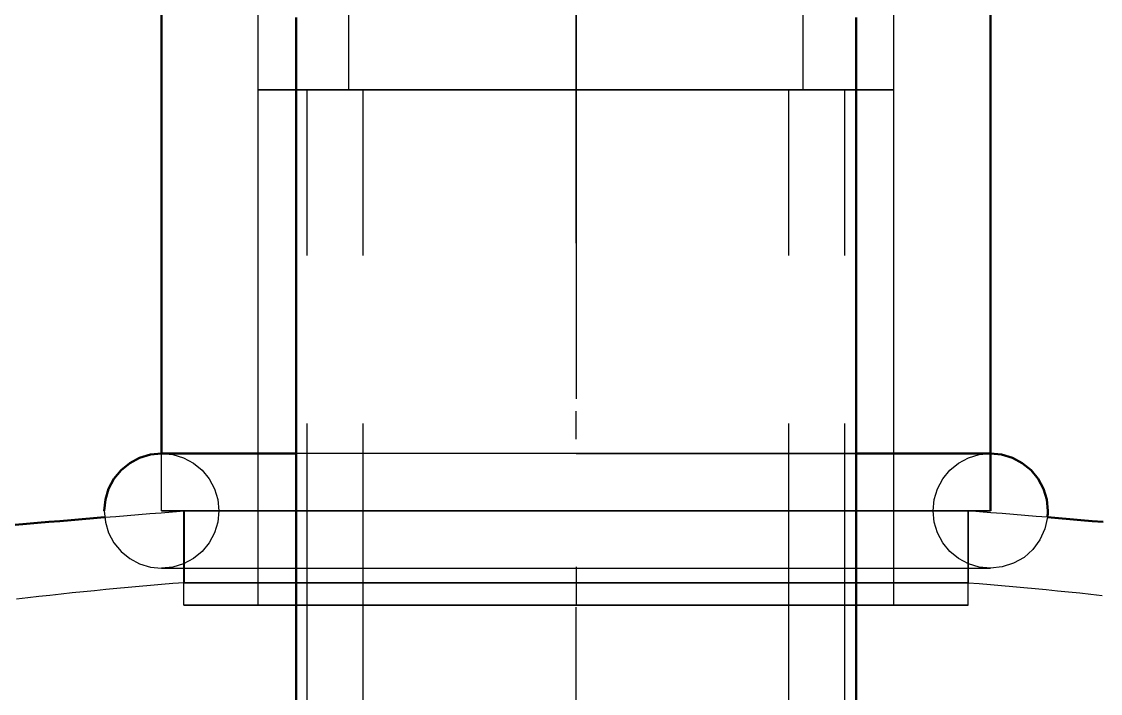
# Model space of a CAD drawing. Header units: millimetres. Extents: x 0 to 420, y 0 to 297.
# Drawn here: x 184.5 to 189.316, y 214.615 to 217.614 of the extents above; entities that cross this region are included whole.
import ezdxf

# ---------------------------------------------------------------- set-up
doc = ezdxf.new("R2010")
doc.units = ezdxf.units.MM
doc.linetypes.add('ISO02-TRAZOS', pattern=[3.75, 3, -0.75])
doc.linetypes.add('ISO04-TRAZO-PUNTO', pattern=[7.625, 6, -0.75, 0.125, -0.75])
for name, color, linetype, lineweight in [('01-VISIBLE', 7, 'CONTINUOUS', 50), ('02-OCULTA', 4, 'ISO02-TRAZOS', 25), ('03-EJE', 1, 'ISO04-TRAZO-PUNTO', 25)]:
    doc.layers.add(name, color=color, linetype=linetype, lineweight=lineweight)

msp = doc.modelspace()

# ---------------------------------------------------------------- linework, layer by layer
at = {"layer": '01-VISIBLE'}
for p, q in [((185.1247, 215.686), (185.1247, 218.93)), ((188.8247, 215.43), (188.8247, 218.93)), ((185.7247, 216.17), (185.7247, 194.385)), ((188.2247, 216.17), (188.2247, 194.385))]:
    msp.add_line(p, q, dxfattribs=at)
for points in [[(185.7247, 216.17), (185.7247, 216.2204), (185.7247, 216.2709), (185.7247, 216.3213), (185.7247, 216.3717), (185.7247, 216.4221), (185.7247, 216.4725), (185.7247, 216.523), (185.7247, 216.5734), (185.7247, 216.6238), (185.7247, 216.6742), (185.7247, 216.7246), (185.7247, 216.7751), (185.7247, 216.8255), (185.7247, 216.8759), (185.7247, 216.9263), (185.7247, 216.9767), (185.7247, 217.0272), (185.7247, 217.0776), (185.7247, 217.128), (185.7247, 217.1784), (185.7247, 217.2288), (185.7247, 217.2793), (185.7247, 217.3297), (185.7247, 217.3801), (185.7247, 217.4305), (185.7247, 217.4809), (185.7247, 217.5314), (185.7247, 217.5818), (185.7247, 217.6322)], [(188.2247, 216.17), (188.2247, 216.2204), (188.2247, 216.2709), (188.2247, 216.3213), (188.2247, 216.3717), (188.2247, 216.4221), (188.2247, 216.4725), (188.2247, 216.523), (188.2247, 216.5734), (188.2247, 216.6238), (188.2247, 216.6742), (188.2247, 216.7246), (188.2247, 216.7751), (188.2247, 216.8255), (188.2247, 216.8759), (188.2247, 216.9263), (188.2247, 216.9767), (188.2247, 217.0272), (188.2247, 217.0776), (188.2247, 217.128), (188.2247, 217.1784), (188.2247, 217.2288), (188.2247, 217.2793), (188.2247, 217.3297), (188.2247, 217.3801), (188.2247, 217.4305), (188.2247, 217.4809), (188.2247, 217.5314), (188.2247, 217.5818), (188.2247, 217.6322)], [(185.1247, 215.686), (185.0747, 215.6811), (185.0267, 215.6665), (184.9824, 215.6429), (184.9436, 215.611), (184.9118, 215.5722), (184.8882, 215.528), (184.8736, 215.48), (184.8687, 215.43)], [(185.7247, 215.686), (185.6701, 215.686), (185.6156, 215.686), (185.561, 215.686), (185.5065, 215.686), (185.4519, 215.686), (185.3974, 215.686), (185.3428, 215.686), (185.2883, 215.686), (185.2338, 215.686), (185.1792, 215.686), (185.1247, 215.686)], [(188.8247, 215.686), (188.7747, 215.686), (188.7247, 215.686), (188.6747, 215.686), (188.6247, 215.686), (188.5747, 215.686), (188.5247, 215.686), (188.4747, 215.686), (188.4247, 215.686), (188.3747, 215.686), (188.3247, 215.686), (188.2747, 215.686), (188.2247, 215.686)], [(189.0807, 215.43), (189.0757, 215.48), (189.0612, 215.528), (189.0375, 215.5722), (189.0057, 215.611), (188.9669, 215.6429), (188.9226, 215.6665), (188.8746, 215.6811), (188.8247, 215.686)], [(189.0807, 215.43), (189.0806, 215.4252), (189.0805, 215.4204), (189.0803, 215.4156), (189.0799, 215.4109), (189.0795, 215.4061), (189.0791, 215.4013)], [(184.4717, 215.367), (184.5215, 215.3714), (184.5713, 215.3758), (184.6211, 215.3802), (184.671, 215.3845), (184.7208, 215.3888), (184.7706, 215.393), (184.8204, 215.3972), (184.8703, 215.4013)], [(189.3282, 215.3802), (189.2784, 215.3845), (189.2285, 215.3888), (189.1787, 215.393), (189.1289, 215.3972), (189.0791, 215.4013)]]:
    msp.add_lwpolyline(points, dxfattribs=at)
at = {"layer": '02-OCULTA'}
for p, q in [((185.5559, 215.0093), (185.5559, 218.93)), ((185.5559, 217.31), (185.5559, 218.93)), ((185.9609, 217.31), (185.9609, 218.93)), ((186.9747, 218.93), (186.9747, 215.0093)), ((187.9885, 217.31), (187.9885, 218.93)), ((188.3935, 215.0093), (188.3935, 218.93)), ((188.3935, 217.31), (188.3935, 218.93)), ((185.7747, 160.32), (185.7747, 217.31)), ((186.0247, 160.32), (186.0247, 217.31)), ((187.9247, 160.32), (187.9247, 217.31)), ((188.1747, 160.32), (188.1747, 217.31)), ((185.1247, 215.43), (185.1247, 215.686)), ((185.2237, 215.0093), (185.2237, 215.43)), ((185.2247, 215.43), (185.2247, 215.1093)), ((188.7247, 215.43), (188.7247, 215.1093)), ((188.7257, 215.0093), (188.7257, 215.43))]:
    msp.add_line(p, q, dxfattribs=at)
for points in [[(186.9747, 217.31), (186.924, 217.31), (186.8733, 217.31), (186.8227, 217.31), (186.772, 217.31), (186.7213, 217.31), (186.6706, 217.31), (186.62, 217.31), (186.5693, 217.31), (186.5186, 217.31), (186.468, 217.31), (186.4173, 217.31), (186.3666, 217.31), (186.3159, 217.31), (186.2653, 217.31), (186.2146, 217.31), (186.1639, 217.31), (186.1133, 217.31), (186.0626, 217.31), (186.0119, 217.31), (185.9612, 217.31), (185.9106, 217.31), (185.8599, 217.31), (185.8092, 217.31), (185.7586, 217.31), (185.7079, 217.31), (185.6572, 217.31), (185.6065, 217.31), (185.5559, 217.31)], [(185.5559, 217.31), (185.6065, 217.31), (185.6572, 217.31), (185.7079, 217.31), (185.7586, 217.31), (185.8092, 217.31), (185.8599, 217.31), (185.9106, 217.31), (185.9612, 217.31), (186.0119, 217.31), (186.0626, 217.31), (186.1133, 217.31), (186.1639, 217.31), (186.2146, 217.31), (186.2653, 217.31), (186.3159, 217.31), (186.3666, 217.31), (186.4173, 217.31), (186.468, 217.31), (186.5186, 217.31), (186.5693, 217.31), (186.62, 217.31), (186.6706, 217.31), (186.7213, 217.31), (186.772, 217.31), (186.8227, 217.31), (186.8733, 217.31), (186.924, 217.31), (186.9747, 217.31), (187.0253, 217.31), (187.076, 217.31), (187.1267, 217.31), (187.1774, 217.31), (187.228, 217.31), (187.2787, 217.31), (187.3294, 217.31), (187.38, 217.31), (187.4307, 217.31), (187.4814, 217.31), (187.5321, 217.31), (187.5827, 217.31), (187.6334, 217.31), (187.6841, 217.31), (187.7347, 217.31), (187.7854, 217.31), (187.8361, 217.31), (187.8868, 217.31), (187.9374, 217.31), (187.9881, 217.31), (188.0388, 217.31), (188.0894, 217.31), (188.1401, 217.31), (188.1908, 217.31), (188.2415, 217.31), (188.2921, 217.31), (188.3428, 217.31), (188.3935, 217.31)], [(186.9747, 217.31), (186.9247, 217.31), (186.8747, 217.31), (186.8247, 217.31), (186.7747, 217.31), (186.7247, 217.31), (186.6747, 217.31), (186.6247, 217.31), (186.5747, 217.31), (186.5247, 217.31), (186.4747, 217.31), (186.4247, 217.31), (186.3747, 217.31), (186.3247, 217.31), (186.2747, 217.31), (186.2247, 217.31), (186.1747, 217.31), (186.1247, 217.31), (186.0747, 217.31), (186.0247, 217.31), (185.9747, 217.31), (185.9247, 217.31), (185.8747, 217.31), (185.8247, 217.31), (185.7747, 217.31)], [(185.7747, 217.31), (185.8247, 217.31), (185.8747, 217.31), (185.9247, 217.31), (185.9747, 217.31), (186.0247, 217.31), (186.0747, 217.31), (186.1247, 217.31), (186.1747, 217.31), (186.2247, 217.31), (186.2747, 217.31), (186.3247, 217.31), (186.3747, 217.31), (186.4247, 217.31), (186.4747, 217.31), (186.5247, 217.31), (186.5747, 217.31), (186.6247, 217.31), (186.6747, 217.31), (186.7247, 217.31), (186.7747, 217.31), (186.8247, 217.31), (186.8747, 217.31), (186.9247, 217.31), (186.9747, 217.31), (187.0247, 217.31), (187.0747, 217.31), (187.1247, 217.31), (187.1747, 217.31), (187.2247, 217.31), (187.2747, 217.31), (187.3247, 217.31), (187.3747, 217.31), (187.4247, 217.31), (187.4747, 217.31), (187.5247, 217.31), (187.5747, 217.31), (187.6247, 217.31), (187.6747, 217.31), (187.7247, 217.31), (187.7747, 217.31), (187.8247, 217.31), (187.8747, 217.31), (187.9247, 217.31), (187.9747, 217.31), (188.0247, 217.31), (188.0747, 217.31), (188.1247, 217.31), (188.1747, 217.31)], [(186.9747, 217.31), (186.924, 217.31), (186.8733, 217.31), (186.8226, 217.31), (186.7719, 217.31), (186.7212, 217.31), (186.6705, 217.31), (186.6198, 217.31), (186.5691, 217.31), (186.5185, 217.31), (186.4678, 217.31), (186.4171, 217.31), (186.3664, 217.31), (186.3157, 217.31), (186.265, 217.31), (186.2143, 217.31), (186.1636, 217.31), (186.1129, 217.31), (186.0622, 217.31), (186.0116, 217.31), (185.9609, 217.31)], [(185.9609, 217.31), (186.0116, 217.31), (186.0622, 217.31), (186.1129, 217.31), (186.1636, 217.31), (186.2143, 217.31), (186.265, 217.31), (186.3157, 217.31), (186.3664, 217.31), (186.4171, 217.31), (186.4678, 217.31), (186.5185, 217.31), (186.5691, 217.31), (186.6198, 217.31), (186.6705, 217.31), (186.7212, 217.31), (186.7719, 217.31), (186.8226, 217.31), (186.8733, 217.31), (186.924, 217.31), (186.9747, 217.31), (187.0254, 217.31), (187.076, 217.31), (187.1267, 217.31), (187.1774, 217.31), (187.2281, 217.31), (187.2788, 217.31), (187.3295, 217.31), (187.3802, 217.31), (187.4309, 217.31), (187.4816, 217.31), (187.5323, 217.31), (187.5829, 217.31), (187.6336, 217.31), (187.6843, 217.31), (187.735, 217.31), (187.7857, 217.31), (187.8364, 217.31), (187.8871, 217.31), (187.9378, 217.31), (187.9885, 217.31)], [(186.9747, 217.31), (186.9247, 217.31), (186.8747, 217.31), (186.8247, 217.31), (186.7747, 217.31), (186.7247, 217.31), (186.6747, 217.31), (186.6247, 217.31), (186.5747, 217.31), (186.5247, 217.31), (186.4747, 217.31), (186.4247, 217.31), (186.3747, 217.31), (186.3247, 217.31), (186.2747, 217.31), (186.2247, 217.31), (186.1747, 217.31), (186.1247, 217.31), (186.0747, 217.31), (186.0247, 217.31)], [(186.0247, 217.31), (186.0747, 217.31), (186.1247, 217.31), (186.1747, 217.31), (186.2247, 217.31), (186.2747, 217.31), (186.3247, 217.31), (186.3747, 217.31), (186.4247, 217.31), (186.4747, 217.31), (186.5247, 217.31), (186.5747, 217.31), (186.6247, 217.31), (186.6747, 217.31), (186.7247, 217.31), (186.7747, 217.31), (186.8247, 217.31), (186.8747, 217.31), (186.9247, 217.31), (186.9747, 217.31), (187.0247, 217.31), (187.0747, 217.31), (187.1247, 217.31), (187.1747, 217.31), (187.2247, 217.31), (187.2747, 217.31), (187.3247, 217.31), (187.3747, 217.31), (187.4247, 217.31), (187.4747, 217.31), (187.5247, 217.31), (187.5747, 217.31), (187.6247, 217.31), (187.6747, 217.31), (187.7247, 217.31), (187.7747, 217.31), (187.8247, 217.31), (187.8747, 217.31), (187.9247, 217.31)], [(188.3935, 217.31), (188.3428, 217.31), (188.2921, 217.31), (188.2415, 217.31), (188.1908, 217.31), (188.1401, 217.31), (188.0894, 217.31), (188.0388, 217.31), (187.9881, 217.31), (187.9374, 217.31), (187.8868, 217.31), (187.8361, 217.31), (187.7854, 217.31), (187.7347, 217.31), (187.6841, 217.31), (187.6334, 217.31), (187.5827, 217.31), (187.5321, 217.31), (187.4814, 217.31), (187.4307, 217.31), (187.38, 217.31), (187.3294, 217.31), (187.2787, 217.31), (187.228, 217.31), (187.1774, 217.31), (187.1267, 217.31), (187.076, 217.31), (187.0253, 217.31), (186.9747, 217.31)], [(187.9885, 217.31), (187.9378, 217.31), (187.8871, 217.31), (187.8364, 217.31), (187.7857, 217.31), (187.735, 217.31), (187.6843, 217.31), (187.6336, 217.31), (187.5829, 217.31), (187.5323, 217.31), (187.4816, 217.31), (187.4309, 217.31), (187.3802, 217.31), (187.3295, 217.31), (187.2788, 217.31), (187.2281, 217.31), (187.1774, 217.31), (187.1267, 217.31), (187.076, 217.31), (187.0254, 217.31), (186.9747, 217.31)], [(188.1747, 217.31), (188.1225, 217.31), (188.0703, 217.31), (188.0181, 217.31), (187.966, 217.31), (187.9138, 217.31), (187.8616, 217.31), (187.8094, 217.31), (187.7573, 217.31), (187.7051, 217.31), (187.6529, 217.31), (187.6008, 217.31), (187.5486, 217.31), (187.4964, 217.31), (187.4442, 217.31), (187.3921, 217.31), (187.3399, 217.31), (187.2877, 217.31), (187.2355, 217.31), (187.1834, 217.31), (187.1312, 217.31), (187.079, 217.31), (187.0268, 217.31), (186.9747, 217.31)], [(187.9247, 217.31), (187.8747, 217.31), (187.8247, 217.31), (187.7747, 217.31), (187.7247, 217.31), (187.6747, 217.31), (187.6247, 217.31), (187.5747, 217.31), (187.5247, 217.31), (187.4747, 217.31), (187.4247, 217.31), (187.3747, 217.31), (187.3247, 217.31), (187.2747, 217.31), (187.2247, 217.31), (187.1747, 217.31), (187.1247, 217.31), (187.0747, 217.31), (187.0247, 217.31), (186.9747, 217.31)], [(186.9747, 215.686), (186.9233, 215.686), (186.8719, 215.686), (186.8205, 215.686), (186.7691, 215.686), (186.7177, 215.686), (186.6663, 215.686), (186.6149, 215.686), (186.5636, 215.686), (186.5122, 215.686), (186.4608, 215.686), (186.4094, 215.686), (186.358, 215.686), (186.3066, 215.686), (186.2552, 215.686), (186.2038, 215.686), (186.1524, 215.686), (186.1011, 215.686), (186.0497, 215.686), (185.9983, 215.686), (185.9469, 215.686), (185.8955, 215.686), (185.8441, 215.686), (185.7927, 215.686), (185.7413, 215.686), (185.6899, 215.686), (185.6386, 215.686), (185.5872, 215.686), (185.5358, 215.686), (185.4844, 215.686), (185.433, 215.686), (185.3816, 215.686), (185.3302, 215.686), (185.2788, 215.686), (185.2274, 215.686), (185.1761, 215.686), (185.1247, 215.686)], [(185.1247, 215.686), (185.1746, 215.6811), (185.2226, 215.6665), (185.2669, 215.6429), (185.3057, 215.611), (185.3375, 215.5722), (185.3612, 215.528), (185.3757, 215.48), (185.3807, 215.43), (185.3757, 215.3801), (185.3612, 215.332), (185.3375, 215.2878), (185.3057, 215.249), (185.2669, 215.2172), (185.2226, 215.1935), (185.1746, 215.1789), (185.1247, 215.174)], [(188.2247, 215.686), (188.1747, 215.686), (188.1247, 215.686), (188.0747, 215.686), (188.0247, 215.686), (187.9747, 215.686), (187.9247, 215.686), (187.8747, 215.686), (187.8247, 215.686), (187.7747, 215.686), (187.7247, 215.686), (187.6747, 215.686), (187.6247, 215.686), (187.5747, 215.686), (187.5247, 215.686), (187.4747, 215.686), (187.4247, 215.686), (187.3747, 215.686), (187.3247, 215.686), (187.2747, 215.686), (187.2247, 215.686), (187.1747, 215.686), (187.1247, 215.686), (187.0747, 215.686), (187.0247, 215.686), (186.9747, 215.686), (186.9247, 215.686), (186.8747, 215.686), (186.8247, 215.686), (186.7747, 215.686), (186.7247, 215.686), (186.6747, 215.686), (186.6247, 215.686), (186.5747, 215.686), (186.5247, 215.686), (186.4747, 215.686), (186.4247, 215.686), (186.3747, 215.686), (186.3247, 215.686), (186.2747, 215.686), (186.2247, 215.686), (186.1747, 215.686), (186.1247, 215.686), (186.0747, 215.686), (186.0247, 215.686), (185.9747, 215.686), (185.9247, 215.686), (185.8747, 215.686), (185.8247, 215.686), (185.7747, 215.686), (185.7247, 215.686)], [(186.9747, 215.686), (187.0247, 215.686), (187.0747, 215.686), (187.1247, 215.686), (187.1747, 215.686), (187.2247, 215.686), (187.2747, 215.686), (187.3247, 215.686), (187.3747, 215.686), (187.4247, 215.686), (187.4747, 215.686), (187.5247, 215.686), (187.5747, 215.686), (187.6247, 215.686), (187.6747, 215.686), (187.7247, 215.686), (187.7747, 215.686), (187.8247, 215.686), (187.8747, 215.686), (187.9247, 215.686), (187.9747, 215.686), (188.0247, 215.686), (188.0747, 215.686), (188.1247, 215.686), (188.1747, 215.686), (188.2247, 215.686), (188.2747, 215.686), (188.3247, 215.686), (188.3747, 215.686), (188.4247, 215.686), (188.4747, 215.686), (188.5247, 215.686), (188.5747, 215.686), (188.6247, 215.686), (188.6747, 215.686), (188.7247, 215.686), (188.7747, 215.686), (188.8247, 215.686)], [(188.8247, 215.174), (188.7747, 215.1789), (188.7267, 215.1935), (188.6824, 215.2172), (188.6436, 215.249), (188.6118, 215.2878), (188.5882, 215.332), (188.5736, 215.3801), (188.5687, 215.43), (188.5736, 215.48), (188.5882, 215.528), (188.6118, 215.5722), (188.6436, 215.611), (188.6824, 215.6429), (188.7267, 215.6665), (188.7747, 215.6811), (188.8247, 215.686)], [(184.8687, 215.43), (184.8736, 215.3801), (184.8882, 215.332), (184.9118, 215.2878), (184.9436, 215.249), (184.9824, 215.2172), (185.0267, 215.1935), (185.0747, 215.1789), (185.1247, 215.174)], [(184.8703, 215.4013), (184.9209, 215.4054), (184.9715, 215.4095), (185.0222, 215.4135), (185.0728, 215.4175), (185.1234, 215.4216), (185.1741, 215.4256), (185.2247, 215.43)], [(186.9747, 215.43), (186.9247, 215.43), (186.8747, 215.43), (186.8247, 215.43), (186.7747, 215.43), (186.7247, 215.43), (186.6747, 215.43), (186.6247, 215.43), (186.5747, 215.43), (186.5247, 215.43), (186.4747, 215.43), (186.4247, 215.43), (186.3747, 215.43), (186.3247, 215.43), (186.2747, 215.43), (186.2247, 215.43), (186.1747, 215.43), (186.1247, 215.43), (186.0747, 215.43), (186.0247, 215.43), (185.9747, 215.43), (185.9247, 215.43), (185.8747, 215.43), (185.8247, 215.43), (185.7747, 215.43), (185.7247, 215.43), (185.6747, 215.43), (185.6247, 215.43), (185.5747, 215.43), (185.5247, 215.43), (185.4747, 215.43), (185.4247, 215.43), (185.3747, 215.43), (185.3247, 215.43), (185.2747, 215.43), (185.2247, 215.43), (185.1747, 215.43), (185.1247, 215.43)], [(185.1247, 215.43), (185.1747, 215.43), (185.2247, 215.43), (185.2747, 215.43), (185.3247, 215.43), (185.3747, 215.43), (185.4247, 215.43), (185.4747, 215.43), (185.5247, 215.43), (185.5747, 215.43), (185.6247, 215.43), (185.6747, 215.43), (185.7247, 215.43), (185.7747, 215.43), (185.8247, 215.43), (185.8747, 215.43), (185.9247, 215.43), (185.9747, 215.43), (186.0247, 215.43), (186.0747, 215.43), (186.1247, 215.43), (186.1747, 215.43), (186.2247, 215.43), (186.2747, 215.43), (186.3247, 215.43), (186.3747, 215.43), (186.4247, 215.43), (186.4747, 215.43), (186.5247, 215.43), (186.5747, 215.43), (186.6247, 215.43), (186.6747, 215.43), (186.7247, 215.43), (186.7747, 215.43), (186.8247, 215.43), (186.8747, 215.43), (186.9247, 215.43), (186.9747, 215.43), (187.0247, 215.43), (187.0747, 215.43), (187.1247, 215.43), (187.1747, 215.43), (187.2247, 215.43), (187.2747, 215.43), (187.3247, 215.43), (187.3747, 215.43), (187.4247, 215.43), (187.4747, 215.43), (187.5247, 215.43), (187.5747, 215.43), (187.6247, 215.43), (187.6747, 215.43), (187.7247, 215.43), (187.7747, 215.43), (187.8247, 215.43), (187.8747, 215.43), (187.9247, 215.43), (187.9747, 215.43), (188.0247, 215.43), (188.0747, 215.43), (188.1247, 215.43), (188.1747, 215.43), (188.2247, 215.43), (188.2747, 215.43), (188.3247, 215.43), (188.3747, 215.43), (188.4247, 215.43), (188.4747, 215.43), (188.5247, 215.43), (188.5747, 215.43), (188.6247, 215.43), (188.6747, 215.43), (188.7247, 215.43), (188.7747, 215.43), (188.8247, 215.43)], [(186.9747, 215.43), (186.9246, 215.43), (186.8746, 215.43), (186.8246, 215.43), (186.7746, 215.43), (186.7245, 215.43), (186.6745, 215.43), (186.6245, 215.43), (186.5744, 215.43), (186.5244, 215.43), (186.4744, 215.43), (186.4244, 215.43), (186.3743, 215.43), (186.3243, 215.43), (186.2743, 215.43), (186.2242, 215.43), (186.1742, 215.43), (186.1242, 215.43), (186.0742, 215.43), (186.0241, 215.43), (185.9741, 215.43), (185.9241, 215.43), (185.874, 215.43), (185.824, 215.43), (185.774, 215.43), (185.724, 215.43), (185.6739, 215.43), (185.6239, 215.43), (185.5739, 215.43), (185.5238, 215.43), (185.4738, 215.43), (185.4238, 215.43), (185.3738, 215.43), (185.3237, 215.43), (185.2737, 215.43), (185.2237, 215.43)], [(185.2237, 215.43), (185.2737, 215.43), (185.3237, 215.43), (185.3738, 215.43), (185.4238, 215.43), (185.4738, 215.43), (185.5238, 215.43), (185.5739, 215.43), (185.6239, 215.43), (185.6739, 215.43), (185.724, 215.43), (185.774, 215.43), (185.824, 215.43), (185.874, 215.43), (185.9241, 215.43), (185.9741, 215.43), (186.0241, 215.43), (186.0742, 215.43), (186.1242, 215.43), (186.1742, 215.43), (186.2242, 215.43), (186.2743, 215.43), (186.3243, 215.43), (186.3743, 215.43), (186.4244, 215.43), (186.4744, 215.43), (186.5244, 215.43), (186.5744, 215.43), (186.6245, 215.43), (186.6745, 215.43), (186.7245, 215.43), (186.7746, 215.43), (186.8246, 215.43), (186.8746, 215.43), (186.9246, 215.43), (186.9747, 215.43), (187.0247, 215.43), (187.0747, 215.43), (187.1248, 215.43), (187.1748, 215.43), (187.2248, 215.43), (187.2748, 215.43), (187.3249, 215.43), (187.3749, 215.43), (187.4249, 215.43), (187.475, 215.43), (187.525, 215.43), (187.575, 215.43), (187.625, 215.43), (187.6751, 215.43), (187.7251, 215.43), (187.7751, 215.43), (187.8252, 215.43), (187.8752, 215.43), (187.9252, 215.43), (187.9752, 215.43), (188.0253, 215.43), (188.0753, 215.43), (188.1253, 215.43), (188.1754, 215.43), (188.2254, 215.43), (188.2754, 215.43), (188.3254, 215.43), (188.3755, 215.43), (188.4255, 215.43), (188.4755, 215.43), (188.5256, 215.43), (188.5756, 215.43), (188.6256, 215.43), (188.6756, 215.43), (188.7257, 215.43)], [(186.9747, 215.43), (186.9247, 215.43), (186.8747, 215.43), (186.8247, 215.43), (186.7747, 215.43), (186.7247, 215.43), (186.6747, 215.43), (186.6247, 215.43), (186.5747, 215.43), (186.5247, 215.43), (186.4747, 215.43), (186.4247, 215.43), (186.3747, 215.43), (186.3247, 215.43), (186.2747, 215.43), (186.2247, 215.43), (186.1747, 215.43), (186.1247, 215.43), (186.0747, 215.43), (186.0247, 215.43), (185.9747, 215.43), (185.9247, 215.43), (185.8747, 215.43), (185.8247, 215.43), (185.7747, 215.43), (185.7247, 215.43), (185.6747, 215.43), (185.6247, 215.43), (185.5747, 215.43), (185.5247, 215.43), (185.4747, 215.43), (185.4247, 215.43), (185.3747, 215.43), (185.3247, 215.43), (185.2747, 215.43), (185.2247, 215.43)], [(185.2247, 215.43), (185.2747, 215.43), (185.3247, 215.43), (185.3747, 215.43), (185.4247, 215.43), (185.4747, 215.43), (185.5247, 215.43), (185.5747, 215.43), (185.6247, 215.43), (185.6747, 215.43), (185.7247, 215.43), (185.7747, 215.43), (185.8247, 215.43), (185.8747, 215.43), (185.9247, 215.43), (185.9747, 215.43), (186.0247, 215.43), (186.0747, 215.43), (186.1247, 215.43), (186.1747, 215.43), (186.2247, 215.43), (186.2747, 215.43), (186.3247, 215.43), (186.3747, 215.43), (186.4247, 215.43), (186.4747, 215.43), (186.5247, 215.43), (186.5747, 215.43), (186.6247, 215.43), (186.6747, 215.43), (186.7247, 215.43), (186.7747, 215.43), (186.8247, 215.43), (186.8747, 215.43), (186.9247, 215.43), (186.9747, 215.43), (187.0247, 215.43), (187.0747, 215.43), (187.1247, 215.43), (187.1747, 215.43), (187.2247, 215.43), (187.2747, 215.43), (187.3247, 215.43), (187.3747, 215.43), (187.4247, 215.43), (187.4747, 215.43), (187.5247, 215.43), (187.5747, 215.43), (187.6247, 215.43), (187.6747, 215.43), (187.7247, 215.43), (187.7747, 215.43), (187.8247, 215.43), (187.8747, 215.43), (187.9247, 215.43), (187.9747, 215.43), (188.0247, 215.43), (188.0747, 215.43), (188.1247, 215.43), (188.1747, 215.43), (188.2247, 215.43), (188.2747, 215.43), (188.3247, 215.43), (188.3747, 215.43), (188.4247, 215.43), (188.4747, 215.43), (188.5247, 215.43), (188.5747, 215.43), (188.6247, 215.43), (188.6747, 215.43), (188.7247, 215.43)], [(188.7247, 215.43), (188.6747, 215.43), (188.6247, 215.43), (188.5747, 215.43), (188.5247, 215.43), (188.4747, 215.43), (188.4247, 215.43), (188.3747, 215.43), (188.3247, 215.43), (188.2747, 215.43), (188.2247, 215.43), (188.1747, 215.43), (188.1247, 215.43), (188.0747, 215.43), (188.0247, 215.43), (187.9747, 215.43), (187.9247, 215.43), (187.8747, 215.43), (187.8247, 215.43), (187.7747, 215.43), (187.7247, 215.43), (187.6747, 215.43), (187.6247, 215.43), (187.5747, 215.43), (187.5247, 215.43), (187.4747, 215.43), (187.4247, 215.43), (187.3747, 215.43), (187.3247, 215.43), (187.2747, 215.43), (187.2247, 215.43), (187.1747, 215.43), (187.1247, 215.43), (187.0747, 215.43), (187.0247, 215.43), (186.9747, 215.43)], [(188.7257, 215.43), (188.6756, 215.43), (188.6256, 215.43), (188.5756, 215.43), (188.5256, 215.43), (188.4755, 215.43), (188.4255, 215.43), (188.3755, 215.43), (188.3254, 215.43), (188.2754, 215.43), (188.2254, 215.43), (188.1754, 215.43), (188.1253, 215.43), (188.0753, 215.43), (188.0253, 215.43), (187.9752, 215.43), (187.9252, 215.43), (187.8752, 215.43), (187.8252, 215.43), (187.7751, 215.43), (187.7251, 215.43), (187.6751, 215.43), (187.625, 215.43), (187.575, 215.43), (187.525, 215.43), (187.475, 215.43), (187.4249, 215.43), (187.3749, 215.43), (187.3249, 215.43), (187.2748, 215.43), (187.2248, 215.43), (187.1748, 215.43), (187.1248, 215.43), (187.0747, 215.43), (187.0247, 215.43), (186.9747, 215.43)], [(188.8247, 215.43), (188.7747, 215.43), (188.7247, 215.43), (188.6747, 215.43), (188.6247, 215.43), (188.5747, 215.43), (188.5247, 215.43), (188.4747, 215.43), (188.4247, 215.43), (188.3747, 215.43), (188.3247, 215.43), (188.2747, 215.43), (188.2247, 215.43), (188.1747, 215.43), (188.1247, 215.43), (188.0747, 215.43), (188.0247, 215.43), (187.9747, 215.43), (187.9247, 215.43), (187.8747, 215.43), (187.8247, 215.43), (187.7747, 215.43), (187.7247, 215.43), (187.6747, 215.43), (187.6247, 215.43), (187.5747, 215.43), (187.5247, 215.43), (187.4747, 215.43), (187.4247, 215.43), (187.3747, 215.43), (187.3247, 215.43), (187.2747, 215.43), (187.2247, 215.43), (187.1747, 215.43), (187.1247, 215.43), (187.0747, 215.43), (187.0247, 215.43), (186.9747, 215.43)], [(189.0791, 215.4013), (189.0284, 215.4054), (188.9778, 215.4095), (188.9272, 215.4135), (188.8765, 215.4175), (188.8259, 215.4216), (188.7753, 215.4256), (188.7247, 215.43)], [(189.0791, 215.4013), (189.0676, 215.3493), (189.0457, 215.3008), (189.0142, 215.2579), (188.9745, 215.2224), (188.9283, 215.1959), (188.8776, 215.1796), (188.8247, 215.174)], [(185.1247, 215.174), (185.1747, 215.174), (185.2247, 215.174), (185.2747, 215.174), (185.3247, 215.174), (185.3747, 215.174), (185.4247, 215.174), (185.4747, 215.174), (185.5247, 215.174), (185.5747, 215.174), (185.6247, 215.174), (185.6747, 215.174), (185.7247, 215.174), (185.7747, 215.174), (185.8247, 215.174), (185.8747, 215.174), (185.9247, 215.174), (185.9747, 215.174), (186.0247, 215.174), (186.0747, 215.174), (186.1247, 215.174), (186.1747, 215.174), (186.2247, 215.174), (186.2747, 215.174), (186.3247, 215.174), (186.3747, 215.174), (186.4247, 215.174), (186.4747, 215.174), (186.5247, 215.174), (186.5747, 215.174), (186.6247, 215.174), (186.6747, 215.174), (186.7247, 215.174), (186.7747, 215.174), (186.8247, 215.174), (186.8747, 215.174), (186.9247, 215.174), (186.9747, 215.174)], [(185.1247, 215.174), (185.1747, 215.174), (185.2247, 215.174), (185.2747, 215.174), (185.3247, 215.174), (185.3747, 215.174), (185.4247, 215.174), (185.4747, 215.174), (185.5247, 215.174), (185.5747, 215.174), (185.6247, 215.174), (185.6747, 215.174), (185.7247, 215.174), (185.7747, 215.174), (185.8247, 215.174), (185.8747, 215.174), (185.9247, 215.174), (185.9747, 215.174), (186.0247, 215.174), (186.0747, 215.174), (186.1247, 215.174), (186.1747, 215.174), (186.2247, 215.174), (186.2747, 215.174), (186.3247, 215.174), (186.3747, 215.174), (186.4247, 215.174), (186.4747, 215.174), (186.5247, 215.174), (186.5747, 215.174), (186.6247, 215.174), (186.6747, 215.174), (186.7247, 215.174), (186.7747, 215.174), (186.8247, 215.174), (186.8747, 215.174), (186.9247, 215.174), (186.9747, 215.174), (187.0247, 215.174), (187.0747, 215.174), (187.1247, 215.174), (187.1747, 215.174), (187.2247, 215.174), (187.2747, 215.174), (187.3247, 215.174), (187.3747, 215.174), (187.4247, 215.174), (187.4747, 215.174), (187.5247, 215.174), (187.5747, 215.174), (187.6247, 215.174), (187.6747, 215.174), (187.7247, 215.174), (187.7747, 215.174), (187.8247, 215.174), (187.8747, 215.174), (187.9247, 215.174), (187.9747, 215.174), (188.0247, 215.174), (188.0747, 215.174), (188.1247, 215.174), (188.1747, 215.174), (188.2247, 215.174), (188.2747, 215.174), (188.3247, 215.174), (188.3747, 215.174), (188.4247, 215.174), (188.4747, 215.174), (188.5247, 215.174), (188.5747, 215.174), (188.6247, 215.174), (188.6747, 215.174), (188.7247, 215.174), (188.7747, 215.174), (188.8247, 215.174)], [(186.9747, 215.174), (187.0247, 215.174), (187.0747, 215.174), (187.1247, 215.174), (187.1747, 215.174), (187.2247, 215.174), (187.2747, 215.174), (187.3247, 215.174), (187.3747, 215.174), (187.4247, 215.174), (187.4747, 215.174), (187.5247, 215.174), (187.5747, 215.174), (187.6247, 215.174), (187.6747, 215.174), (187.7247, 215.174), (187.7747, 215.174), (187.8247, 215.174), (187.8747, 215.174), (187.9247, 215.174), (187.9747, 215.174), (188.0247, 215.174), (188.0747, 215.174), (188.1247, 215.174), (188.1747, 215.174), (188.2247, 215.174), (188.2747, 215.174), (188.3247, 215.174), (188.3747, 215.174), (188.4247, 215.174), (188.4747, 215.174), (188.5247, 215.174), (188.5747, 215.174), (188.6247, 215.174), (188.6747, 215.174), (188.7247, 215.174), (188.7747, 215.174), (188.8247, 215.174)], [(185.2247, 215.1093), (185.1748, 215.1053), (185.1249, 215.1011), (185.075, 215.0967), (185.0251, 215.0923), (184.9752, 215.0877), (184.9254, 215.0831), (184.8755, 215.0783), (184.8257, 215.0733), (184.7759, 215.0683), (184.7261, 215.0632), (184.6763, 215.0579), (184.6265, 215.0525), (184.5767, 215.047), (184.527, 215.0414), (184.4772, 215.0356)], [(186.9747, 215.1093), (186.9247, 215.1093), (186.8747, 215.1093), (186.8247, 215.1093), (186.7747, 215.1093), (186.7247, 215.1093), (186.6747, 215.1093), (186.6247, 215.1093), (186.5747, 215.1093), (186.5247, 215.1093), (186.4747, 215.1093), (186.4247, 215.1093), (186.3747, 215.1093), (186.3247, 215.1093), (186.2747, 215.1093), (186.2247, 215.1093), (186.1747, 215.1093), (186.1247, 215.1093), (186.0747, 215.1093), (186.0247, 215.1093), (185.9747, 215.1093), (185.9247, 215.1093), (185.8747, 215.1093), (185.8247, 215.1093), (185.7747, 215.1093), (185.7247, 215.1093), (185.6747, 215.1093), (185.6247, 215.1093), (185.5747, 215.1093), (185.5247, 215.1093), (185.4747, 215.1093), (185.4247, 215.1093), (185.3747, 215.1093), (185.3247, 215.1093), (185.2747, 215.1093), (185.2247, 215.1093)], [(185.2247, 215.1093), (185.2747, 215.1093), (185.3247, 215.1093), (185.3747, 215.1093), (185.4247, 215.1093), (185.4747, 215.1093), (185.5247, 215.1093), (185.5747, 215.1093), (185.6247, 215.1093), (185.6747, 215.1093), (185.7247, 215.1093), (185.7747, 215.1093), (185.8247, 215.1093), (185.8747, 215.1093), (185.9247, 215.1093), (185.9747, 215.1093), (186.0247, 215.1093), (186.0747, 215.1093), (186.1247, 215.1093), (186.1747, 215.1093), (186.2247, 215.1093), (186.2747, 215.1093), (186.3247, 215.1093), (186.3747, 215.1093), (186.4247, 215.1093), (186.4747, 215.1093), (186.5247, 215.1093), (186.5747, 215.1093), (186.6247, 215.1093), (186.6747, 215.1093), (186.7247, 215.1093), (186.7747, 215.1093), (186.8247, 215.1093), (186.8747, 215.1093), (186.9247, 215.1093), (186.9747, 215.1093), (187.0247, 215.1093), (187.0747, 215.1093), (187.1247, 215.1093), (187.1747, 215.1093), (187.2247, 215.1093), (187.2747, 215.1093), (187.3247, 215.1093), (187.3747, 215.1093), (187.4247, 215.1093), (187.4747, 215.1093), (187.5247, 215.1093), (187.5747, 215.1093), (187.6247, 215.1093), (187.6747, 215.1093), (187.7247, 215.1093), (187.7747, 215.1093), (187.8247, 215.1093), (187.8747, 215.1093), (187.9247, 215.1093), (187.9747, 215.1093), (188.0247, 215.1093), (188.0747, 215.1093), (188.1247, 215.1093), (188.1747, 215.1093), (188.2247, 215.1093), (188.2747, 215.1093), (188.3247, 215.1093), (188.3747, 215.1093), (188.4247, 215.1093), (188.4747, 215.1093), (188.5247, 215.1093), (188.5747, 215.1093), (188.6247, 215.1093), (188.6747, 215.1093), (188.7247, 215.1093)], [(188.7247, 215.1093), (188.6732, 215.1093), (188.6217, 215.1093), (188.5703, 215.1093), (188.5188, 215.1093), (188.4673, 215.1093), (188.4158, 215.1093), (188.3644, 215.1093), (188.3129, 215.1093), (188.2614, 215.1093), (188.21, 215.1093), (188.1585, 215.1093), (188.107, 215.1093), (188.0555, 215.1093), (188.0041, 215.1093), (187.9526, 215.1093), (187.9011, 215.1093), (187.8497, 215.1093), (187.7982, 215.1093), (187.7467, 215.1093), (187.6953, 215.1093), (187.6438, 215.1093), (187.5923, 215.1093), (187.5408, 215.1093), (187.4894, 215.1093), (187.4379, 215.1093), (187.3864, 215.1093), (187.335, 215.1093), (187.2835, 215.1093), (187.232, 215.1093), (187.1805, 215.1093), (187.1291, 215.1093), (187.0776, 215.1093), (187.0261, 215.1093), (186.9747, 215.1093)], [(188.7247, 215.1093), (188.7746, 215.1053), (188.8245, 215.1011), (188.8744, 215.0967), (188.9242, 215.0923), (188.9741, 215.0877), (189.024, 215.0831), (189.0738, 215.0783), (189.1236, 215.0733), (189.1735, 215.0683), (189.2233, 215.0632), (189.2731, 215.0579), (189.3229, 215.0525)], [(186.9747, 215.0093), (186.9246, 215.0093), (186.8746, 215.0093), (186.8246, 215.0093), (186.7746, 215.0093), (186.7245, 215.0093), (186.6745, 215.0093), (186.6245, 215.0093), (186.5744, 215.0093), (186.5244, 215.0093), (186.4744, 215.0093), (186.4244, 215.0093), (186.3743, 215.0093), (186.3243, 215.0093), (186.2743, 215.0093), (186.2242, 215.0093), (186.1742, 215.0093), (186.1242, 215.0093), (186.0742, 215.0093), (186.0241, 215.0093), (185.9741, 215.0093), (185.9241, 215.0093), (185.874, 215.0093), (185.824, 215.0093), (185.774, 215.0093), (185.724, 215.0093), (185.6739, 215.0093), (185.6239, 215.0093), (185.5739, 215.0093), (185.5238, 215.0093), (185.4738, 215.0093), (185.4238, 215.0093), (185.3738, 215.0093), (185.3237, 215.0093), (185.2737, 215.0093), (185.2237, 215.0093)], [(185.2237, 215.0093), (185.2737, 215.0093), (185.3237, 215.0093), (185.3738, 215.0093), (185.4238, 215.0093), (185.4738, 215.0093), (185.5238, 215.0093), (185.5739, 215.0093), (185.6239, 215.0093), (185.6739, 215.0093), (185.724, 215.0093), (185.774, 215.0093), (185.824, 215.0093), (185.874, 215.0093), (185.9241, 215.0093), (185.9741, 215.0093), (186.0241, 215.0093), (186.0742, 215.0093), (186.1242, 215.0093), (186.1742, 215.0093), (186.2242, 215.0093), (186.2743, 215.0093), (186.3243, 215.0093), (186.3743, 215.0093), (186.4244, 215.0093), (186.4744, 215.0093), (186.5244, 215.0093), (186.5744, 215.0093), (186.6245, 215.0093), (186.6745, 215.0093), (186.7245, 215.0093), (186.7746, 215.0093), (186.8246, 215.0093), (186.8746, 215.0093), (186.9246, 215.0093), (186.9747, 215.0093), (187.0247, 215.0093), (187.0747, 215.0093), (187.1248, 215.0093), (187.1748, 215.0093), (187.2248, 215.0093), (187.2748, 215.0093), (187.3249, 215.0093), (187.3749, 215.0093), (187.4249, 215.0093), (187.475, 215.0093), (187.525, 215.0093), (187.575, 215.0093), (187.625, 215.0093), (187.6751, 215.0093), (187.7251, 215.0093), (187.7751, 215.0093), (187.8252, 215.0093), (187.8752, 215.0093), (187.9252, 215.0093), (187.9752, 215.0093), (188.0253, 215.0093), (188.0753, 215.0093), (188.1253, 215.0093), (188.1754, 215.0093), (188.2254, 215.0093), (188.2754, 215.0093), (188.3254, 215.0093), (188.3755, 215.0093), (188.4255, 215.0093), (188.4755, 215.0093), (188.5256, 215.0093), (188.5756, 215.0093), (188.6256, 215.0093), (188.6756, 215.0093), (188.7257, 215.0093)], [(186.9747, 215.0093), (186.924, 215.0093), (186.8733, 215.0093), (186.8227, 215.0093), (186.772, 215.0093), (186.7213, 215.0093), (186.6706, 215.0093), (186.62, 215.0093), (186.5693, 215.0093), (186.5186, 215.0093), (186.468, 215.0093), (186.4173, 215.0093), (186.3666, 215.0093), (186.3159, 215.0093), (186.2653, 215.0093), (186.2146, 215.0093), (186.1639, 215.0093), (186.1133, 215.0093), (186.0626, 215.0093), (186.0119, 215.0093), (185.9612, 215.0093), (185.9106, 215.0093), (185.8599, 215.0093), (185.8092, 215.0093), (185.7586, 215.0093), (185.7079, 215.0093), (185.6572, 215.0093), (185.6065, 215.0093), (185.5559, 215.0093)], [(185.5559, 215.0093), (185.6065, 215.0093), (185.6572, 215.0093), (185.7079, 215.0093), (185.7586, 215.0093), (185.8092, 215.0093), (185.8599, 215.0093), (185.9106, 215.0093), (185.9612, 215.0093), (186.0119, 215.0093), (186.0626, 215.0093), (186.1133, 215.0093), (186.1639, 215.0093), (186.2146, 215.0093), (186.2653, 215.0093), (186.3159, 215.0093), (186.3666, 215.0093), (186.4173, 215.0093), (186.468, 215.0093), (186.5186, 215.0093), (186.5693, 215.0093), (186.62, 215.0093), (186.6706, 215.0093), (186.7213, 215.0093), (186.772, 215.0093), (186.8227, 215.0093), (186.8733, 215.0093), (186.924, 215.0093), (186.9747, 215.0093), (187.0253, 215.0093), (187.076, 215.0093), (187.1267, 215.0093), (187.1774, 215.0093), (187.228, 215.0093), (187.2787, 215.0093), (187.3294, 215.0093), (187.38, 215.0093), (187.4307, 215.0093), (187.4814, 215.0093), (187.5321, 215.0093), (187.5827, 215.0093), (187.6334, 215.0093), (187.6841, 215.0093), (187.7347, 215.0093), (187.7854, 215.0093), (187.8361, 215.0093), (187.8868, 215.0093), (187.9374, 215.0093), (187.9881, 215.0093), (188.0388, 215.0093), (188.0894, 215.0093), (188.1401, 215.0093), (188.1908, 215.0093), (188.2415, 215.0093), (188.2921, 215.0093), (188.3428, 215.0093), (188.3935, 215.0093)], [(188.7257, 215.0093), (188.6756, 215.0093), (188.6256, 215.0093), (188.5756, 215.0093), (188.5256, 215.0093), (188.4755, 215.0093), (188.4255, 215.0093), (188.3755, 215.0093), (188.3254, 215.0093), (188.2754, 215.0093), (188.2254, 215.0093), (188.1754, 215.0093), (188.1253, 215.0093), (188.0753, 215.0093), (188.0253, 215.0093), (187.9752, 215.0093), (187.9252, 215.0093), (187.8752, 215.0093), (187.8252, 215.0093), (187.7751, 215.0093), (187.7251, 215.0093), (187.6751, 215.0093), (187.625, 215.0093), (187.575, 215.0093), (187.525, 215.0093), (187.475, 215.0093), (187.4249, 215.0093), (187.3749, 215.0093), (187.3249, 215.0093), (187.2748, 215.0093), (187.2248, 215.0093), (187.1748, 215.0093), (187.1248, 215.0093), (187.0747, 215.0093), (187.0247, 215.0093), (186.9747, 215.0093)], [(188.3935, 215.0093), (188.3428, 215.0093), (188.2921, 215.0093), (188.2415, 215.0093), (188.1908, 215.0093), (188.1401, 215.0093), (188.0894, 215.0093), (188.0388, 215.0093), (187.9881, 215.0093), (187.9374, 215.0093), (187.8868, 215.0093), (187.8361, 215.0093), (187.7854, 215.0093), (187.7347, 215.0093), (187.6841, 215.0093), (187.6334, 215.0093), (187.5827, 215.0093), (187.5321, 215.0093), (187.4814, 215.0093), (187.4307, 215.0093), (187.38, 215.0093), (187.3294, 215.0093), (187.2787, 215.0093), (187.228, 215.0093), (187.1774, 215.0093), (187.1267, 215.0093), (187.076, 215.0093), (187.0253, 215.0093), (186.9747, 215.0093)]]:
    msp.add_lwpolyline(points, dxfattribs=at)
at = {"layer": '03-EJE'}
msp.add_line((186.9747, 148), (186.9747, 223.93), dxfattribs=at)

doc.saveas('drawing.dxf')
